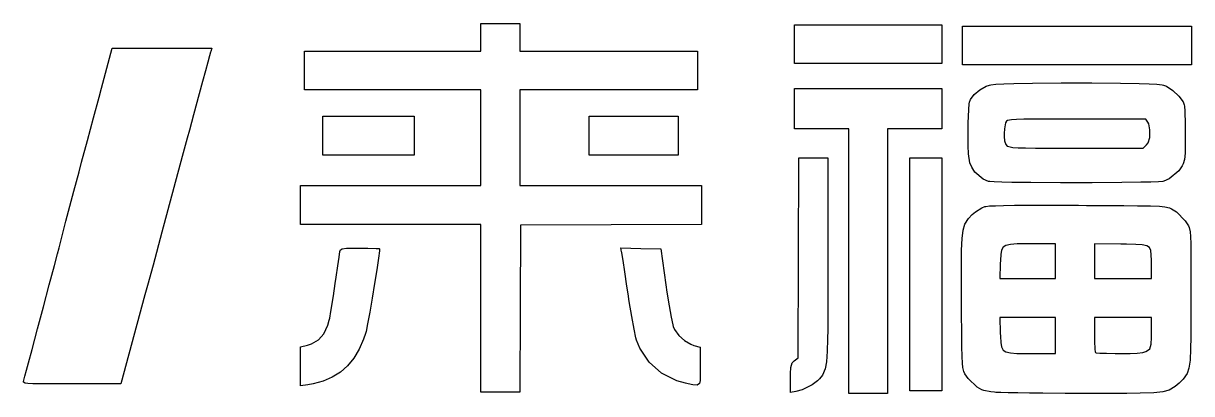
# Model space of a CAD drawing. Extents: x 2 to 2001, y 3 to 270.
# Drawn here: x 1159 to 2001, y 3 to 270 of the extents above; entities that cross this region are included whole.
import ezdxf

# ---------------------------------------------------------------- set-up
doc = ezdxf.new("R2010")
doc.units = 0

msp = doc.modelspace()

# ---------------------------------------------------------------- linework, layer by layer
for p, q in [((1489, 259.655484), (1489, 269.655484)), ((1489, 269.655484), (1503, 269.655484)), ((1503, 269.655484), (1517, 269.655484)), ((1517, 269.655484), (1517, 259.655484)), ((1715, 254.655484), (1715, 268.655484)), ((1715, 268.655484), (1768, 268.655484)), ((1768, 268.655484), (1821, 268.655484)), ((1821, 268.655484), (1821, 254.655484)), ((1836, 253.655484), (1836, 267.655484)), ((1836, 267.655484), (1918.5, 267.655484)), ((1918.5, 267.655484), (2001, 267.655484)), ((2001, 267.655484), (2001, 253.655484)), ((1489, 249.655484), (1489, 259.655484)), ((1517, 259.655484), (1517, 249.655484)), ((1715, 240.655484), (1715, 254.655484)), ((1821, 254.655484), (1821, 240.655484)), ((1836, 239.655484), (1836, 253.655484)), ((2001, 253.655484), (2001, 239.655484)), ((1215.71892, 222.905484), (1223.461624, 251.655484)), ((1223.461624, 251.655484), (1259.298199, 251.655484)), ((1259.298199, 251.655484), (1295.134775, 251.655484)), ((1293.53875, 246.277429), (1292.293278, 241.732342)), ((1294.265955, 248.893536), (1293.53875, 246.277429)), ((1294.415453, 249.405484), (1294.265955, 248.893536)), ((1295.134775, 251.655484), (1294.415453, 249.405484)), ((1362, 235.655484), (1362, 249.655484)), ((1362, 249.655484), (1425.5, 249.655484)), ((1425.5, 249.655484), (1489, 249.655484)), ((1517, 249.655484), (1581, 249.655484)), ((1581, 249.655484), (1645, 249.655484)), ((1645, 249.655484), (1645, 235.655484)), ((1292.293278, 241.732342), (1290.592751, 235.49104)), ((1362, 221.655484), (1362, 235.655484)), ((1645, 235.655484), (1645, 221.655484)), ((1768, 240.655484), (1715, 240.655484)), ((1821, 240.655484), (1768, 240.655484)), ((1918.5, 239.655484), (1836, 239.655484)), ((2001, 239.655484), (1918.5, 239.655484)), ((1288.500379, 227.786285), (1286.079375, 218.850842)), ((1290.592751, 235.49104), (1288.500379, 227.786285)), ((1213.98983, 216.487295), (1215.71892, 222.905484)), ((1286.079375, 218.850842), (1281.969956, 203.649307)), ((1425.5, 221.655484), (1362, 221.655484)), ((1489, 221.655484), (1425.5, 221.655484)), ((1489, 187.155484), (1489, 221.655484)), ((1581, 221.655484), (1517, 221.655484)), ((1517, 221.655484), (1517, 187.155484)), ((1645, 221.655484), (1581, 221.655484)), ((1715, 208.155484), (1715, 222.655484)), ((1715, 222.655484), (1768, 222.655484)), ((1768, 222.655484), (1821, 222.655484)), ((1821, 222.655484), (1821, 208.155484)), ((1844.449195, 218.354847), (1848.339755, 221.69581)), ((1848.339755, 221.69581), (1852.957727, 224.290642)), ((1852.957727, 224.290642), (1855.387821, 225.178014)), ((1855.387821, 225.178014), (1856.380202, 225.378472)), ((1856.380202, 225.378472), (1860.024325, 225.740296)), ((1860.024325, 225.740296), (1865.629519, 226.050036)), ((1865.629519, 226.050036), (1872.894097, 226.307741)), ((1872.894097, 226.307741), (1886.242363, 226.596838)), ((1886.242363, 226.596838), (1907.032126, 226.800622)), ((1907.032126, 226.800622), (1929.029019, 226.797128)), ((1929.029019, 226.797128), (1949.819529, 226.586738)), ((1949.819529, 226.586738), (1963.168843, 226.293401)), ((1963.168843, 226.293401), (1970.434354, 226.033388)), ((1970.434354, 226.033388), (1976.040668, 225.721866)), ((1976.040668, 225.721866), (1979.686096, 225.358884)), ((1979.686096, 225.358884), (1980.6792, 225.158111)), ((1980.6792, 225.158111), (1982.896548, 224.269537)), ((1982.896548, 224.269537), (1987.562074, 221.245111)), ((1987.562074, 221.245111), (1991.84064, 217.212449)), ((1209.938729, 201.46127), (1213.98983, 216.487295)), ((1840.464377, 207.525235), (1840.832376, 211.72386)), ((1840.832376, 211.72386), (1841.038954, 212.85613)), ((1841.038954, 212.85613), (1841.771396, 214.684541)), ((1841.771396, 214.684541), (1844.449195, 218.354847)), ((1991.84064, 217.212449), (1994.898566, 212.957315)), ((1994.898566, 212.957315), (1995.709266, 210.991873)), ((1995.709266, 210.991873), (1995.867095, 210.044514)), ((1281.969956, 203.649307), (1279.003919, 192.655484)), ((1375, 188.655484), (1375, 202.655484)), ((1375, 202.655484), (1408, 202.655484)), ((1408, 202.655484), (1441, 202.655484)), ((1441, 202.655484), (1441, 188.655484)), ((1567, 188.655484), (1567, 202.655484)), ((1567, 202.655484), (1599, 202.655484)), ((1599, 202.655484), (1631, 202.655484)), ((1631, 202.655484), (1631, 188.655484)), ((1715, 193.655484), (1715, 208.155484)), ((1821, 208.155484), (1821, 193.655484)), ((1840.088842, 197.792009), (1840.464377, 207.525235)), ((1995.867095, 210.044514), (1996.142074, 206.238214)), ((1996.142074, 206.238214), (1996.407249, 197.062496)), ((1205.541545, 185.163174), (1209.938729, 201.46127)), ((1734.5, 193.655484), (1715, 193.655484)), ((1754, 193.655484), (1734.5, 193.655484)), ((1754, 98.155484), (1754, 193.655484)), ((1801.5, 193.655484), (1782, 193.655484)), ((1782, 193.655484), (1782, 98.155484)), ((1821, 193.655484), (1801.5, 193.655484)), ((1840.005577, 190.101828), (1840.088842, 197.792009)), ((1866.084611, 193.642004), (1866, 190.140759)), ((1866.84312, 197.958818), (1866.084611, 193.642004)), ((1867.571429, 199.084055), (1866.84312, 197.958818)), ((1868.372132, 199.549549), (1867.571429, 199.084055)), ((1871.229403, 200.062739), (1868.372132, 199.549549)), ((1874.801031, 200.298853), (1871.229403, 200.062739)), ((1880.156195, 200.464042), (1874.801031, 200.298853)), ((1887.680703, 200.570206), (1880.156195, 200.464042)), ((1897.760364, 200.629247), (1887.680703, 200.570206)), ((1910.780987, 200.653064), (1897.760364, 200.629247)), ((1918.514725, 200.655484), (1910.780987, 200.653064)), ((1967.886592, 200.655484), (1918.514725, 200.655484)), ((1969.443296, 198.432977), (1967.886592, 200.655484)), ((1970.09839, 197.101392), (1969.443296, 198.432977)), ((1970.894051, 192.989206), (1970.09839, 197.101392)), ((1996.407249, 197.062496), (1996.450374, 189.655484)), ((1201.331654, 169.569961), (1205.541545, 185.163174)), ((1277.417362, 186.770367), (1273.864961, 173.593957)), ((1279.003919, 192.655484), (1277.417362, 186.770367)), ((1375, 174.655484), (1375, 188.655484)), ((1441, 188.655484), (1441, 174.655484)), ((1489, 152.655484), (1489, 187.155484)), ((1517, 187.155484), (1517, 152.655484)), ((1567, 174.655484), (1567, 188.655484)), ((1631, 188.655484), (1631, 174.655484)), ((1840.006125, 186.842006), (1840.005577, 190.101828)), ((1840.026813, 181.439277), (1840.006125, 186.842006)), ((1866, 190.140759), (1866.015317, 187.951579)), ((1866.015317, 187.951579), (1866.187761, 184.827213)), ((1969.791299, 183.58381), (1970.903918, 187.335909)), ((1971, 190.387523), (1970.894051, 192.989206)), ((1970.903918, 187.335909), (1971, 190.387523)), ((1996.439829, 186.643087), (1996.399372, 181.582688)), ((1996.450374, 189.655484), (1996.439829, 186.643087)), ((1840.157956, 175.644832), (1840.026813, 181.439277)), ((1866.187761, 184.827213), (1867.050514, 182.273088)), ((1867.050514, 182.273088), (1868.222506, 181.212188)), ((1868.222506, 181.212188), (1869.219917, 180.755904)), ((1869.219917, 180.755904), (1872.295738, 180.250158)), ((1872.295738, 180.250158), (1875.924307, 180.015787)), ((1875.924307, 180.015787), (1881.235199, 179.850587)), ((1881.235199, 179.850587), (1888.588334, 179.743364)), ((1888.588334, 179.743364), (1898.343632, 179.682922)), ((1898.343632, 179.682922), (1910.861014, 179.658066)), ((1910.861014, 179.658066), (1918.267961, 179.655484)), ((1918.267961, 179.655484), (1966.090909, 179.655484)), ((1966.090909, 179.655484), (1968.545455, 182.110029)), ((1968.545455, 182.110029), (1969.791299, 183.58381)), ((1996.399372, 181.582688), (1996.253414, 176.027188)), ((1199.463624, 162.655484), (1201.331654, 169.569961)), ((1273.864961, 173.593957), (1267.834389, 151.227139)), ((1408, 174.655484), (1375, 174.655484)), ((1441, 174.655484), (1408, 174.655484)), ((1599, 174.655484), (1567, 174.655484)), ((1631, 174.655484), (1599, 174.655484)), ((1717.769339, 100.560411), (1718.038678, 172.655484)), ((1718.038678, 172.655484), (1728.519339, 172.655484)), ((1728.519339, 172.655484), (1739, 172.655484)), ((1739, 172.655484), (1739, 99.333623)), ((1798, 88.655484), (1798, 172.655484)), ((1798, 172.655484), (1809.5, 172.655484)), ((1809.5, 172.655484), (1821, 172.655484)), ((1821, 172.655484), (1821, 88.655484)), ((1841.118093, 169.185262), (1840.157956, 175.644832)), ((1842.570525, 165.889801), (1841.118093, 169.185262)), ((1994.895497, 168.373856), (1994.229396, 167.00221)), ((1995.796443, 171.366229), (1994.895497, 168.373856)), ((1996.253414, 176.027188), (1995.796443, 171.366229)), ((1195.731477, 148.72814), (1199.463624, 162.655484)), ((1844.777405, 162.346374), (1842.570525, 165.889801)), ((1850.866952, 157.233129), (1844.777405, 162.346374)), ((1991.771426, 163.324251), (1984.909698, 157.478026)), ((1994.229396, 167.00221), (1991.771426, 163.324251)), ((1359, 138.655484), (1359, 152.655484)), ((1359, 152.655484), (1424, 152.655484)), ((1424, 152.655484), (1489, 152.655484)), ((1517, 152.655484), (1582.5, 152.655484)), ((1582.5, 152.655484), (1648, 152.655484)), ((1648, 152.655484), (1648, 138.662725)), ((1854.764045, 155.651197), (1850.866952, 157.233129)), ((1855.504315, 155.530154), (1854.764045, 155.651197)), ((1858.804661, 155.313762), (1855.504315, 155.530154)), ((1864.25576, 155.131307), (1858.804661, 155.313762)), ((1871.52683, 154.982409), (1864.25576, 155.131307)), ((1885.122291, 154.821146), (1871.52683, 154.982409)), ((1906.53216, 154.720016), (1885.122291, 154.821146)), ((1929.267814, 154.746245), (1906.53216, 154.720016)), ((1950.682989, 154.896778), (1929.267814, 154.746245)), ((1964.285912, 155.089417), (1950.682989, 154.896778)), ((1971.563615, 155.255099), (1964.285912, 155.089417)), ((1977.022674, 155.450139), (1971.563615, 155.255099)), ((1980.332305, 155.674158), (1977.022674, 155.450139)), ((1981.077716, 155.796914), (1980.332305, 155.674158)), ((1984.909698, 157.478026), (1981.077716, 155.796914)), ((1190.019416, 127.053433), (1195.731477, 148.72814)), ((1267.834389, 151.227139), (1259.17277, 119.104336)), ((1359, 124.655484), (1359, 138.655484)), ((1648, 138.662725), (1648, 124.669967)), ((1845.207285, 133.758527), (1849.841358, 136.689612)), ((1849.841358, 136.689612), (1852.055292, 137.515002)), ((1852.055292, 137.515002), (1852.843138, 137.680596)), ((1852.843138, 137.680596), (1855.452938, 137.96424)), ((1855.452938, 137.96424), (1859.614304, 138.186887)), ((1859.614304, 138.186887), (1865.534541, 138.35141)), ((1865.534541, 138.35141), (1873.420953, 138.460679)), ((1873.420953, 138.460679), (1883.480846, 138.517569)), ((1883.480846, 138.517569), (1895.921526, 138.52495)), ((1895.921526, 138.52495), (1910.950297, 138.485696)), ((1910.950297, 138.485696), (1919.5, 138.449478)), ((1919.5, 138.449478), (1925.171034, 138.42289)), ((1925.171034, 138.42289), (1935.475118, 138.372674)), ((1935.475118, 138.372674), (1944.474671, 138.323492)), ((1944.474671, 138.323492), (1952.265035, 138.271848)), ((1952.265035, 138.271848), (1961.891906, 138.182119)), ((1961.891906, 138.182119), (1971.385409, 138.021241)), ((1971.385409, 138.021241), (1977.75827, 137.787598)), ((1977.75827, 137.787598), (1981.77321, 137.453228)), ((1981.77321, 137.453228), (1985.042966, 136.701639)), ((1985.042966, 136.701639), (1986.5, 135.993113)), ((1986.5, 135.993113), (1990.020374, 133.677001)), ((1186.801689, 114.6173), (1190.019416, 127.053433)), ((1837.510943, 124.748573), (1840.260789, 129.049976)), ((1840.260789, 129.049976), (1842.894935, 131.721008)), ((1842.894935, 131.721008), (1845.207285, 133.758527)), ((1990.020374, 133.677001), (1996.308082, 127.285906)), ((1996.308082, 127.285906), (1998.638047, 123.655484)), ((1259.17277, 119.104336), (1252.785489, 95.41784)), ((1424, 124.655484), (1359, 124.655484)), ((1489, 124.655484), (1424, 124.655484)), ((1489, 64.155484), (1489, 124.655484)), ((1517.5, 124.155484), (1517.242194, 63.905484)), ((1582.75, 124.412725), (1517.5, 124.155484)), ((1648, 124.669967), (1582.75, 124.412725)), ((1835.62174, 114.635047), (1836.349377, 120.621088)), ((1836.349377, 120.621088), (1837.510943, 124.748573)), ((1998.638047, 123.655484), (1999.218044, 122.344088)), ((1999.218044, 122.344088), (1999.841566, 119.302713)), ((1999.841566, 119.302713), (2000.118576, 115.849673)), ((1185.098671, 107.908845), (1185.541231, 109.655484)), ((1185.541231, 109.655484), (1186.801689, 114.6173)), ((1835.239403, 106.061322), (1835.62174, 114.635047)), ((1867.259194, 109.572292), (1865.198352, 108.249612)), ((1870.497759, 110.292739), (1867.259194, 109.572292)), ((1875.198095, 110.593261), (1870.497759, 110.292739)), ((1881.644255, 110.656166), (1875.198095, 110.593261)), ((1885.610784, 110.655484), (1881.644255, 110.656166)), ((1903, 110.655484), (1885.610784, 110.655484)), ((1903, 98.155484), (1903, 110.655484)), ((1950.082438, 110.466094), (1931, 110.776705)), ((1931, 110.776705), (1931, 98.216094)), ((1954.145093, 110.405315), (1950.082438, 110.466094)), ((1960.704975, 110.268612), (1954.145093, 110.405315)), ((1965.428031, 109.946031), (1960.704975, 110.268612)), ((1968.614757, 109.238749), (1965.428031, 109.946031)), ((2000.118576, 115.849673), (2000.305162, 110.688855)), ((2000.305162, 110.688855), (2000.41891, 103.333903)), ((1181.757821, 95.020359), (1183.970281, 103.518178)), ((1183.970281, 103.518178), (1185.098671, 107.908845)), ((1385.810916, 94.733731), (1386.794056, 101.158291)), ((1386.794056, 101.158291), (1387.449534, 105.104922)), ((1387.449534, 105.104922), (1387.617131, 105.905484)), ((1387.617131, 105.905484), (1387.861558, 106.428042)), ((1387.861558, 106.428042), (1389.1209, 107.143934)), ((1389.1209, 107.143934), (1392.165219, 107.512616)), ((1392.165219, 107.512616), (1397.903707, 107.644197)), ((1397.903707, 107.644197), (1402.067388, 107.655484)), ((1402.067388, 107.655484), (1407.47716, 107.610879)), ((1407.47716, 107.610879), (1413.612135, 107.405688)), ((1413.612135, 107.405688), (1415.715633, 107.203753)), ((1415.903047, 105.751991), (1415.196254, 100.282462)), ((1415.715633, 107.203753), (1416, 107.0902)), ((1416, 107.0902), (1415.903047, 105.751991)), ((1590.386078, 104.933462), (1589.828799, 107.711441)), ((1589.828799, 107.711441), (1604.1644, 107.433462)), ((1590.464144, 104.507807), (1590.386078, 104.933462)), ((1590.736689, 102.868004), (1590.464144, 104.507807)), ((1591.400676, 98.669923), (1590.736689, 102.868004)), ((1604.1644, 107.433462), (1618.5, 107.155484)), ((1618.5, 107.155484), (1622.238693, 81.155484)), ((1835.125938, 97.494243), (1835.239403, 106.061322)), ((1863.473627, 103.068322), (1863.241644, 98.845095)), ((1864.031179, 106.142391), (1863.473627, 103.068322)), ((1865.198352, 108.249612), (1864.031179, 106.142391)), ((1970.56565, 107.947942), (1968.614757, 109.238749)), ((1971.581205, 105.874787), (1970.56565, 107.947942)), ((1971.96192, 102.820462), (1971.581205, 105.874787)), ((1972.00829, 98.586143), (1971.96192, 102.820462)), ((2000.41891, 103.333903), (2000.477401, 93.298462)), ((1178.084681, 81.04983), (1181.757821, 95.020359)), ((1252.785489, 95.41784), (1248.82542, 80.733227)), ((1384.619366, 86.610537), (1385.810916, 94.733731)), ((1415.196254, 100.282462), (1413.958563, 92.011598)), ((1592.661915, 90.479493), (1591.400676, 98.669923)), ((1717.5, 28.465339), (1717.769339, 100.560411)), ((1739, 99.333623), (1739.000235, 92.025624)), ((1754, 2.655484), (1754, 98.155484)), ((1782, 98.155484), (1782, 2.655484)), ((1835.112039, 90.594452), (1835.125938, 97.494243)), ((1863.158975, 96.245576), (1862.81795, 85.655484)), ((1863.241644, 98.845095), (1863.158975, 96.245576)), ((1903, 85.655484), (1903, 98.155484)), ((1931, 98.216094), (1931, 85.655484)), ((1972, 95.964354), (1972.00829, 98.586143)), ((1972, 85.655484), (1972, 95.964354)), ((2000.477401, 93.298462), (2000.498222, 80.096178)), ((1383.982705, 82.155484), (1384.619366, 86.610537)), ((1413.958563, 92.011598), (1412.373519, 82.046775)), ((1594.21254, 80.236353), (1592.661915, 90.479493)), ((1739.000235, 92.025624), (1738.998548, 78.79409)), ((1798, 4.655484), (1798, 88.655484)), ((1821, 88.655484), (1821, 4.655484)), ((1835.134612, 82.637605), (1835.112039, 90.594452)), ((1862.81795, 85.655484), (1882.908975, 85.655484)), ((1882.908975, 85.655484), (1903, 85.655484)), ((1931, 85.655484), (1951.5, 85.655484)), ((1951.5, 85.655484), (1972, 85.655484)), ((1173.930381, 65.359166), (1178.084681, 81.04983)), ((1248.82542, 80.733227), (1246.984071, 73.905484)), ((1382.687255, 73.258218), (1383.982705, 82.155484)), ((1412.373519, 82.046775), (1410.624664, 71.495372)), ((1595.048564, 74.655484), (1594.21254, 80.236353)), ((1622.238693, 81.155484), (1623.021637, 75.847499)), ((1623.021637, 75.847499), (1624.593307, 65.92987)), ((1738.998548, 78.79409), (1738.986062, 67.295932)), ((1835.182576, 73.532562), (1835.134612, 82.637605)), ((2000.498222, 80.096178), (2000.5, 72.155484)), ((1246.984071, 73.905484), (1229.656435, 9.655484)), ((1380.922606, 61.937466), (1382.687255, 73.258218)), ((1410.624664, 71.495372), (1408.895542, 61.464764)), ((1595.914052, 69.008853), (1595.048564, 74.655484)), ((1597.682631, 58.279263), (1595.914052, 69.008853)), ((1835.212618, 68.520984), (1835.182576, 73.532562)), ((1835.263341, 60.315375), (1835.212618, 68.520984)), ((2000.5, 72.155484), (2000.500197, 67.163932)), ((1169.671664, 49.363415), (1173.930381, 65.359166)), ((1380.066042, 57.008462), (1380.922606, 61.937466)), ((1408.895542, 61.464764), (1407.369697, 53.062328)), ((1489, 3.655484), (1489, 64.155484)), ((1517.242194, 63.905484), (1516.984387, 3.655484)), ((1624.593307, 65.92987), (1626.027695, 57.76835)), ((1738.986062, 67.295932), (1738.953266, 57.396063)), ((1835.361686, 46.829497), (1835.263341, 60.315375)), ((2000.500197, 67.163932), (2000.49688, 58.119982)), ((1375.920215, 45.895251), (1378.732476, 51.959411)), ((1378.732476, 51.959411), (1379.785367, 55.655484)), ((1379.785367, 55.655484), (1380.066042, 57.008462)), ((1407.369697, 53.062328), (1406.230672, 47.395442)), ((1599.334384, 49.217251), (1597.682631, 58.279263)), ((1626.027695, 57.76835), (1627.150811, 52.352931)), ((1627.150811, 52.352931), (1627.54127, 50.98438)), ((1627.54127, 50.98438), (1628.545526, 48.870536)), ((1738.953266, 57.396063), (1738.890652, 48.959396)), ((1882.911524, 57.655484), (1862.823048, 57.655484)), ((1862.823048, 57.655484), (1863.161524, 46.565195)), ((1903, 57.655484), (1882.911524, 57.655484)), ((1903, 44.655484), (1903, 57.655484)), ((1951.5, 57.655484), (1931, 57.655484)), ((1931, 57.655484), (1931, 45.32215)), ((1972, 57.655484), (1951.5, 57.655484)), ((1972, 46.723578), (1972, 57.655484)), ((2000.49688, 58.119982), (2000.477747, 50.248457)), ((1165.685273, 34.477625), (1169.671664, 49.363415)), ((1372.064559, 41.48575), (1375.920215, 45.895251)), ((1405.863574, 45.933885), (1404.515403, 41.937915)), ((1406.230672, 47.395442), (1405.863574, 45.933885)), ((1600.668953, 42.922036), (1599.334384, 49.217251)), ((1601.154681, 41.155484), (1600.668953, 42.922036)), ((1628.545526, 48.870536), (1631.667515, 44.665515)), ((1631.667515, 44.665515), (1635.775085, 40.942989)), ((1738.890652, 48.959396), (1738.788709, 41.850844)), ((1835.478859, 36.767355), (1835.361686, 46.829497)), ((1863.161524, 46.565195), (1863.241842, 43.864762)), ((1863.241842, 43.864762), (1863.464441, 39.481579)), ((1903, 31.655484), (1903, 44.655484)), ((1931, 45.32215), (1931.052604, 40.480744)), ((1971.84637, 38.354148), (1971.994254, 43.113029)), ((1971.994254, 43.113029), (1972, 46.723578)), ((2000.429756, 43.453627), (2000.275131, 35.070767)), ((2000.477747, 50.248457), (2000.429756, 43.453627)), ((1163.100828, 24.892935), (1165.685273, 34.477625)), ((1359, 36.456002), (1364.058484, 37.669514)), ((1359, 22.426912), (1359, 36.456002)), ((1364.058484, 37.669514), (1367.043805, 38.591722)), ((1367.043805, 38.591722), (1372.064559, 41.48575)), ((1401.32857, 34.633285), (1397.48195, 28.239936)), ((1404.515403, 41.937915), (1401.32857, 34.633285)), ((1603.50242, 35.372313), (1601.154681, 41.155484)), ((1610.143572, 25.278204), (1603.50242, 35.372313)), ((1635.775085, 40.942989), (1640.269372, 38.245683)), ((1640.269372, 38.245683), (1642.47439, 37.45109)), ((1642.47439, 37.45109), (1647, 36.240674)), ((1647, 36.240674), (1647, 22.448079)), ((1738.788709, 41.850844), (1738.541254, 33.382727)), ((1835.642412, 29.556886), (1835.478859, 36.767355)), ((1863.464441, 39.481579), (1864.009217, 36.296203)), ((1864.009217, 36.296203), (1865.16364, 34.11771)), ((1865.16364, 34.11771), (1867.215184, 32.755174)), ((1931.052604, 40.480744), (1931.294596, 34.80799)), ((1931.294596, 34.80799), (1931.532747, 32.707795)), ((1968.115575, 33.090649), (1969.09563, 33.723578)), ((1969.09563, 33.723578), (1970.773967, 35.090414)), ((1970.773967, 35.090414), (1971.84637, 38.354148)), ((2000.275131, 35.070767), (1999.846229, 26.768545)), ((1397.48195, 28.239936), (1392.968579, 22.751707)), ((1619.133001, 17.363616), (1610.143572, 25.278204)), ((1713.190202, 24.831632), (1714.75, 26.272847)), ((1714.75, 26.272847), (1717.5, 28.465339)), ((1737.984912, 25.479489), (1737.100089, 20.457137)), ((1738.541254, 33.382727), (1737.984912, 25.479489)), ((1835.879896, 24.626028), (1835.642412, 29.556886)), ((1867.215184, 32.755174), (1870.45132, 32.01767)), ((1870.45132, 32.01767), (1875.15952, 31.714274)), ((1875.15952, 31.714274), (1881.627255, 31.654061)), ((1881.627255, 31.654061), (1885.610784, 31.655484)), ((1885.610784, 31.655484), (1903, 31.655484)), ((1931.532747, 32.707795), (1931.666667, 32.32215)), ((1931.666667, 32.32215), (1932.146109, 32.188231)), ((1932.146109, 32.188231), (1934.940136, 31.95008)), ((1934.940136, 31.95008), (1939.699892, 31.769742)), ((1939.699892, 31.769742), (1945.848018, 31.669091)), ((1945.848018, 31.669091), (1949.262296, 31.655484)), ((1949.262296, 31.655484), (1952.012071, 31.657891)), ((1952.012071, 31.657891), (1956.624705, 31.683951)), ((1956.624705, 31.683951), (1961.652722, 31.81019)), ((1961.652722, 31.81019), (1965.740784, 32.236467)), ((1965.740784, 32.236467), (1968.115575, 33.090649)), ((1999.846229, 26.768545), (1999.067131, 21.049917)), ((1160.497546, 15.354537), (1161.659188, 19.587008)), ((1161.659188, 19.587008), (1163.100828, 24.892935)), ((1359, 8.397822), (1359, 22.426912)), ((1387.781496, 18.162439), (1381.913737, 14.46597)), ((1392.968579, 22.751707), (1387.781496, 18.162439)), ((1630.175559, 11.888408), (1619.133001, 17.363616)), ((1647, 22.448079), (1647.00718, 19.672758)), ((1647.00718, 19.672758), (1647.006194, 15.217805)), ((1712, 13.822606), (1712.008292, 17.138803)), ((1712.008292, 17.138803), (1712.163798, 21.589869)), ((1712.163798, 21.589869), (1713.190202, 24.831632)), ((1737.100089, 20.457137), (1734.990541, 15.961239)), ((1836.218864, 21.402717), (1835.879896, 24.626028)), ((1836.977868, 18.518017), (1836.218864, 21.402717)), ((1837.691086, 17.060803), (1836.977868, 18.518017)), ((1840.048827, 13.56064), (1837.691086, 17.060803)), ((1997.833496, 17.149022), (1994.902545, 13.030613)), ((1999.067131, 21.049917), (1997.833496, 17.149022)), ((1159.378728, 10.858436), (1159.383099, 11.405484)), ((1160.561696, 10.271358), (1159.378728, 10.858436)), ((1159.383099, 11.405484), (1159.662998, 12.372401)), ((1159.662998, 12.372401), (1160.497546, 15.354537)), ((1162.630549, 10.01119), (1160.561696, 10.271358)), ((1166.11332, 9.836441), (1162.630549, 10.01119)), ((1171.344085, 9.730348), (1166.11332, 9.836441)), ((1178.656918, 9.676149), (1171.344085, 9.730348)), ((1188.385892, 9.657081), (1178.656918, 9.676149)), ((1194.26083, 9.655484), (1188.385892, 9.657081)), ((1229.656435, 9.655484), (1194.26083, 9.655484)), ((1364.220691, 9.090372), (1359, 8.397822)), ((1368.108341, 9.726791), (1364.220691, 9.090372)), ((1375.358339, 11.656141), (1368.108341, 9.726791)), ((1381.913737, 14.46597), (1375.358339, 11.656141)), ((1636.374529, 10.146777), (1630.175559, 11.888408)), ((1638.391487, 9.698214), (1636.374529, 10.146777)), ((1641.631093, 8.994953), (1638.391487, 9.698214)), ((1644.796839, 8.762909), (1641.631093, 8.994953)), ((1646.397567, 10.059375), (1644.796839, 8.762909)), ((1646.854921, 12.073466), (1646.397567, 10.059375)), ((1647.006194, 15.217805), (1646.854921, 12.073466)), ((1712, 3.564858), (1712, 13.822606)), ((1727.663742, 9.036246), (1720.508807, 5.512408)), ((1731.527528, 11.929534), (1727.663742, 9.036246)), ((1732.951689, 13.413042), (1731.527528, 11.929534)), ((1734.990541, 15.961239), (1732.951689, 13.413042)), ((1846.592602, 7.319924), (1840.048827, 13.56064)), ((1992.076083, 10.323419), (1989.24367, 7.76001)), ((1994.902545, 13.030613), (1992.076083, 10.323419)), ((1502.992194, 3.655484), (1489, 3.655484)), ((1516.984387, 3.655484), (1502.992194, 3.655484)), ((1715.75, 4.198625), (1712, 3.564858)), ((1720.508807, 5.512408), (1715.75, 4.198625)), ((1768, 2.655484), (1754, 2.655484)), ((1782, 2.655484), (1768, 2.655484)), ((1809.5, 4.655484), (1798, 4.655484)), ((1821, 4.655484), (1809.5, 4.655484)), ((1849.861091, 5.45442), (1846.592602, 7.319924)), ((1851.39862, 4.982966), (1849.861091, 5.45442)), ((1856.267945, 4.028678), (1851.39862, 4.982966)), ((1859, 3.663382), (1856.267945, 4.028678)), ((1859.950429, 3.588899), (1859, 3.663382)), ((1863.436516, 3.442306), (1859.950429, 3.588899)), ((1868.824095, 3.301837), (1863.436516, 3.442306)), ((1875.858588, 3.171046), (1868.824095, 3.301837)), ((1884.285417, 3.053482), (1875.858588, 3.171046)), ((1893.850004, 2.952698), (1884.285417, 3.053482)), ((1909.773294, 2.840754), (1893.850004, 2.952698)), ((1921.068499, 2.797459), (1909.773294, 2.840754)), ((1926.839438, 2.782686), (1921.068499, 2.797459)), ((1937.303187, 2.760116), (1926.839438, 2.782686)), ((1946.419235, 2.756363), (1937.303187, 2.760116)), ((1954.295349, 2.782849), (1946.419235, 2.756363)), ((1964.020383, 2.904263), (1954.295349, 2.782849)), ((1973.653152, 3.278592), (1964.020383, 2.904263)), ((1980.265991, 3.979474), (1973.653152, 3.278592)), ((1984.721038, 5.098287), (1980.265991, 3.979474)), ((1989.24367, 7.76001), (1984.721038, 5.098287))]:
    msp.add_line(p, q)

doc.saveas('drawing.dxf')
